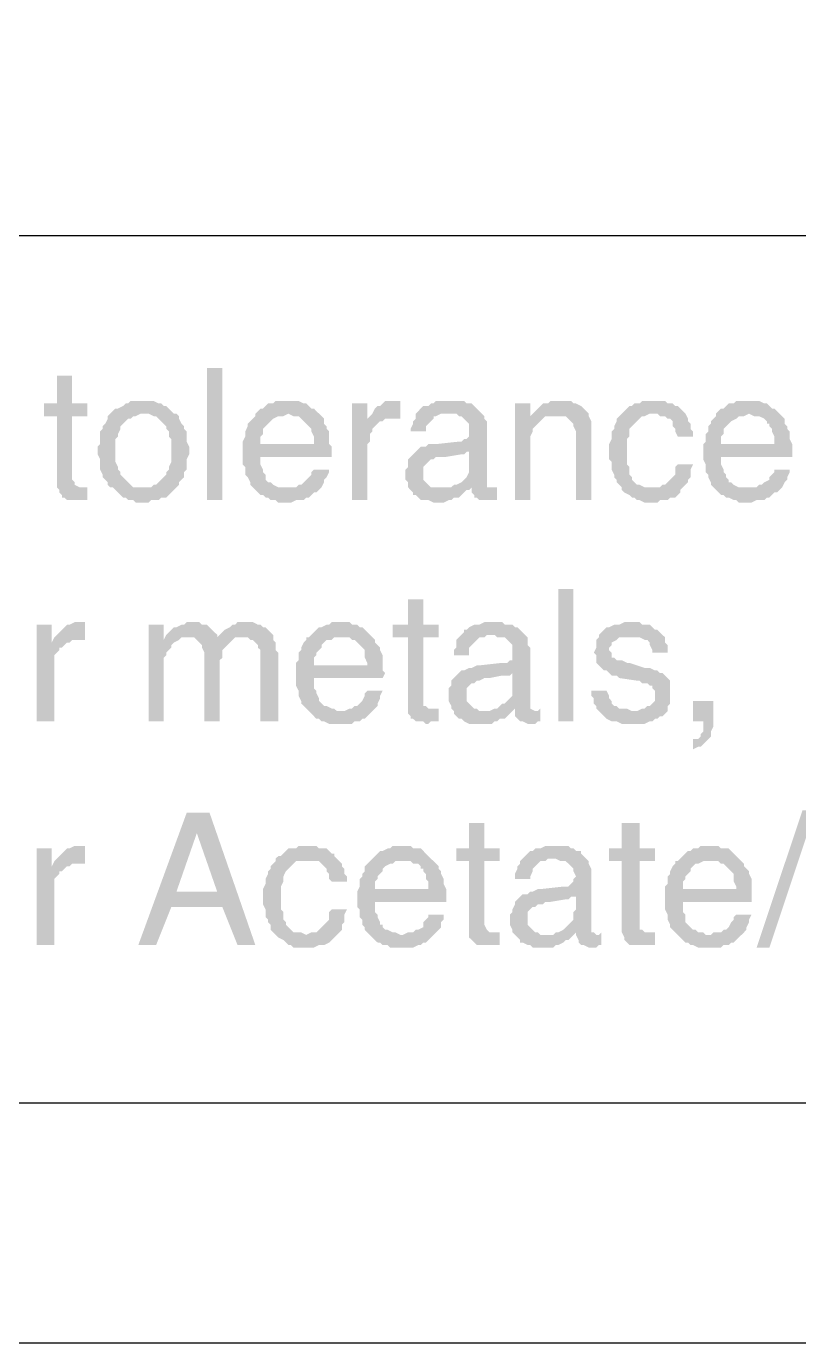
# Model space of a CAD drawing. Header units: inches. Extents: x 3613 to 8393, y -2205 to -794.
# Drawn here: x 7818.63 to 7832.33, y -1185.65 to -1162.28 of the extents above; entities that cross this region are included whole.
import ezdxf

# ---------------------------------------------------------------- set-up
doc = ezdxf.new("R2010")
doc.units = ezdxf.units.IN
doc.header["$MEASUREMENT"] = 0

msp = doc.modelspace()

# ---------------------------------------------------------------- hatches: boundary and pattern name
at = {"transparency": 33554559}
for points in [[(7821.832, -1170.69), (7821.832, -1168.343), (7822.103, -1168.343), (7822.103, -1170.69)], [(7819.44, -1168.479), (7819.169, -1168.479), (7819.169, -1168.975), (7818.943, -1168.975), (7818.943, -1169.201), (7819.169, -1169.201), (7819.169, -1170.464), (7819.214, -1170.51), (7819.214, -1170.555), (7819.259, -1170.6), (7819.259, -1170.645), (7819.304, -1170.645), (7819.35, -1170.69), (7819.711, -1170.69), (7819.711, -1170.464), (7819.575, -1170.464), (7819.485, -1170.419), (7819.485, -1170.374), (7819.44, -1170.329), (7819.44, -1169.201), (7819.711, -1169.201), (7819.711, -1168.975), (7819.44, -1168.975)], [(7820.703, -1168.93), (7820.478, -1168.93), (7820.433, -1168.975), (7820.388, -1168.975), (7820.342, -1169.02), (7820.252, -1169.065), (7820.207, -1169.065), (7820.162, -1169.111), (7820.117, -1169.156), (7820.117, -1169.156), (7820.072, -1169.201), (7820.072, -1169.246), (7820.026, -1169.336), (7819.981, -1169.381), (7819.981, -1169.426), (7819.936, -1169.472), (7819.936, -1169.697), (7819.891, -1169.742), (7819.891, -1169.833), (7819.891, -1169.878), (7819.936, -1169.968), (7819.936, -1170.149), (7819.981, -1170.239), (7819.981, -1170.284), (7820.026, -1170.329), (7820.072, -1170.374), (7820.072, -1170.419), (7820.117, -1170.464), (7820.703, -1170.464), (7820.523, -1170.464), (7820.478, -1170.419), (7820.433, -1170.374), (7820.388, -1170.329), (7820.342, -1170.284), (7820.297, -1170.239), (7820.297, -1170.194), (7820.252, -1170.149), (7820.252, -1170.103), (7820.207, -1170.013), (7820.207, -1169.607), (7820.252, -1169.562), (7820.252, -1169.517), (7820.297, -1169.426), (7820.297, -1169.381), (7820.342, -1169.336), (7820.388, -1169.291), (7820.433, -1169.246), (7820.478, -1169.246), (7820.523, -1169.201), (7820.568, -1169.201), (7820.658, -1169.156), (7821.245, -1169.156), (7821.2, -1169.111), (7821.155, -1169.065), (7821.11, -1169.02), (7821.065, -1169.02), (7821.019, -1168.975), (7820.974, -1168.975), (7820.884, -1168.93), (7820.794, -1168.93)], [(7823.276, -1168.93), (7823.05, -1168.93), (7823.005, -1168.975), (7822.915, -1168.975), (7822.87, -1169.02), (7822.825, -1169.065), (7822.78, -1169.065), (7822.734, -1169.111), (7822.689, -1169.156), (7823.276, -1169.156), (7823.366, -1169.201), (7823.457, -1169.201), (7823.502, -1169.246), (7823.547, -1169.291), (7823.592, -1169.336), (7823.592, -1169.336), (7823.637, -1169.381), (7823.682, -1169.426), (7823.682, -1169.472), (7823.727, -1169.562), (7823.727, -1169.697), (7822.464, -1169.697), (7822.464, -1170.058), (7822.509, -1170.103), (7822.509, -1170.239), (7822.554, -1170.284), (7822.599, -1170.374), (7822.599, -1170.419), (7822.644, -1170.464), (7822.689, -1170.51), (7822.689, -1170.51), (7822.734, -1170.555), (7822.78, -1170.6), (7822.825, -1170.6), (7822.87, -1170.645), (7822.915, -1170.645), (7822.96, -1170.69), (7823.05, -1170.69), (7823.095, -1170.735), (7823.321, -1170.735), (7823.411, -1170.69), (7823.547, -1170.69), (7823.592, -1170.645), (7823.637, -1170.645), (7823.682, -1170.6), (7823.727, -1170.555), (7823.772, -1170.555), (7823.818, -1170.51), (7823.276, -1170.464), (7823.095, -1170.464), (7823.005, -1170.419), (7822.96, -1170.374), (7822.915, -1170.374), (7822.87, -1170.329), (7822.87, -1170.239), (7822.825, -1170.194), (7822.825, -1170.149), (7822.78, -1170.058), (7822.78, -1169.923), (7824.043, -1169.923), (7824.043, -1169.742), (7823.998, -1169.697), (7823.998, -1169.472), (7823.953, -1169.426), (7823.953, -1169.381), (7823.908, -1169.336), (7823.908, -1169.246), (7823.863, -1169.201), (7823.818, -1169.156), (7823.772, -1169.111), (7823.727, -1169.065), (7823.682, -1169.065), (7823.637, -1169.02), (7823.592, -1168.975), (7823.547, -1168.975), (7823.457, -1168.93), (7823.366, -1168.93)], [(7824.675, -1168.975), (7824.404, -1168.975), (7824.404, -1170.69), (7824.675, -1170.69), (7824.675, -1169.697), (7824.72, -1169.652), (7824.72, -1169.517), (7824.765, -1169.472), (7824.765, -1169.426), (7824.81, -1169.381), (7824.856, -1169.336), (7824.901, -1169.291), (7824.946, -1169.291), (7824.675, -1169.246)], [(7825.172, -1168.93), (7824.991, -1168.93), (7824.946, -1168.975), (7824.901, -1169.02), (7824.856, -1169.02), (7824.81, -1169.065), (7824.765, -1169.156), (7824.765, -1169.156), (7824.72, -1169.201), (7825.172, -1169.246), (7825.262, -1169.246), (7825.262, -1168.93), (7825.217, -1168.93)], [(7826.164, -1168.93), (7825.894, -1168.93), (7825.849, -1168.975), (7825.803, -1168.975), (7825.758, -1169.02), (7825.668, -1169.02), (7825.623, -1169.065), (7825.623, -1169.065), (7825.578, -1169.111), (7825.533, -1169.156), (7825.533, -1169.246), (7825.487, -1169.291), (7825.487, -1169.336), (7825.442, -1169.426), (7825.442, -1169.472), (7825.713, -1169.472), (7825.713, -1169.381), (7825.758, -1169.336), (7825.803, -1169.291), (7825.849, -1169.246), (7825.849, -1169.201), (7825.894, -1169.201), (7825.984, -1169.156), (7826.706, -1169.156), (7826.661, -1169.111), (7826.616, -1169.065), (7826.571, -1169.02), (7826.526, -1168.975), (7826.435, -1168.975), (7826.39, -1168.93), (7826.21, -1168.93)], [(7827.564, -1168.975), (7827.293, -1168.975), (7827.293, -1170.69), (7827.564, -1170.69), (7827.564, -1169.742), (7827.564, -1169.562), (7827.609, -1169.472), (7827.609, -1169.426), (7827.654, -1169.381), (7827.699, -1169.336), (7827.699, -1169.336), (7827.744, -1169.291), (7827.789, -1169.246), (7827.564, -1169.201)], [(7828.06, -1168.93), (7827.925, -1168.93), (7827.879, -1168.975), (7827.789, -1168.975), (7827.744, -1169.02), (7827.699, -1169.065), (7827.654, -1169.111), (7827.609, -1169.156), (7827.564, -1169.201), (7827.789, -1169.246), (7827.834, -1169.201), (7828.015, -1169.201), (7828.602, -1169.156), (7828.556, -1169.111), (7828.511, -1169.065), (7828.511, -1169.065), (7828.466, -1169.02), (7828.376, -1168.975), (7828.331, -1168.975), (7828.286, -1168.93), (7828.15, -1168.93)], [(7829.73, -1168.93), (7829.549, -1168.93), (7829.504, -1168.975), (7829.414, -1168.975), (7829.369, -1169.02), (7829.324, -1169.02), (7829.279, -1169.065), (7829.233, -1169.111), (7829.188, -1169.156), (7829.82, -1169.156), (7829.865, -1169.201), (7829.956, -1169.201), (7830.001, -1169.246), (7830.046, -1169.246), (7830.091, -1169.291), (7830.091, -1169.381), (7830.136, -1169.426), (7830.136, -1169.472), (7830.181, -1169.562), (7830.452, -1169.562), (7830.452, -1169.472), (7830.407, -1169.426), (7830.407, -1169.336), (7830.362, -1169.291), (7830.362, -1169.246), (7830.317, -1169.156), (7830.271, -1169.111), (7830.226, -1169.065), (7830.226, -1169.065), (7830.181, -1169.02), (7830.136, -1169.02), (7830.091, -1168.975), (7830.001, -1168.975), (7829.956, -1168.93), (7829.82, -1168.93)], [(7831.445, -1168.93), (7831.219, -1168.93), (7831.174, -1168.975), (7831.084, -1168.975), (7831.039, -1169.02), (7830.994, -1169.065), (7830.948, -1169.065), (7830.903, -1169.111), (7830.858, -1169.156), (7831.445, -1169.156), (7831.535, -1169.201), (7831.625, -1169.201), (7831.716, -1169.246), (7831.761, -1169.291), (7831.761, -1169.336), (7831.806, -1169.336), (7831.806, -1169.381), (7831.851, -1169.426), (7831.851, -1169.472), (7831.896, -1169.562), (7831.896, -1169.697), (7830.633, -1169.697), (7830.633, -1169.968), (7830.678, -1170.058), (7830.678, -1170.194), (7830.723, -1170.239), (7830.723, -1170.284), (7830.768, -1170.374), (7830.768, -1170.419), (7830.813, -1170.464), (7830.858, -1170.51), (7830.858, -1170.51), (7830.903, -1170.555), (7830.948, -1170.6), (7830.994, -1170.6), (7831.039, -1170.645), (7831.084, -1170.645), (7831.174, -1170.69), (7831.219, -1170.69), (7831.264, -1170.735), (7831.49, -1170.735), (7831.58, -1170.69), (7831.716, -1170.69), (7831.761, -1170.645), (7831.806, -1170.645), (7831.851, -1170.6), (7831.896, -1170.555), (7831.941, -1170.555), (7831.987, -1170.51), (7831.445, -1170.464), (7831.264, -1170.464), (7831.174, -1170.419), (7831.129, -1170.374), (7831.084, -1170.374), (7831.084, -1170.329), (7831.039, -1170.284), (7831.039, -1170.239), (7830.994, -1170.194), (7830.994, -1170.149), (7830.948, -1170.058), (7830.948, -1169.923), (7832.212, -1169.923), (7832.212, -1169.697), (7832.167, -1169.607), (7832.167, -1169.472), (7832.122, -1169.426), (7832.122, -1169.381), (7832.077, -1169.336), (7832.077, -1169.246), (7832.032, -1169.201), (7831.987, -1169.156), (7831.941, -1169.111), (7831.896, -1169.065), (7831.851, -1169.065), (7831.806, -1169.02), (7831.761, -1168.975), (7831.716, -1168.975), (7831.625, -1168.93), (7831.535, -1168.93)], [(7821.245, -1169.156), (7820.703, -1169.156), (7820.794, -1169.156), (7820.884, -1169.201), (7820.929, -1169.201), (7820.974, -1169.246), (7821.019, -1169.291), (7821.065, -1169.336), (7821.11, -1169.381), (7821.11, -1169.426), (7821.155, -1169.472), (7821.155, -1169.562), (7821.2, -1169.607), (7821.2, -1170.013), (7821.155, -1170.103), (7821.155, -1170.149), (7821.11, -1170.194), (7821.11, -1170.239), (7821.065, -1170.284), (7821.019, -1170.329), (7820.974, -1170.374), (7820.929, -1170.419), (7820.884, -1170.419), (7820.839, -1170.464), (7820.162, -1170.464), (7820.207, -1170.51), (7820.252, -1170.555), (7820.297, -1170.6), (7820.342, -1170.645), (7820.388, -1170.645), (7820.433, -1170.69), (7820.523, -1170.69), (7820.568, -1170.735), (7820.794, -1170.735), (7820.839, -1170.69), (7820.974, -1170.69), (7821.019, -1170.645), (7821.11, -1170.645), (7821.155, -1170.6), (7821.2, -1170.555), (7821.245, -1170.51), (7821.29, -1170.464), (7821.29, -1170.464), (7821.335, -1170.419), (7821.335, -1170.374), (7821.38, -1170.329), (7821.426, -1170.284), (7821.426, -1170.194), (7821.471, -1170.149), (7821.471, -1169.968), (7821.516, -1169.878), (7821.516, -1169.833), (7821.516, -1169.742), (7821.471, -1169.652), (7821.471, -1169.472), (7821.426, -1169.426), (7821.426, -1169.381), (7821.38, -1169.336), (7821.335, -1169.246), (7821.335, -1169.201), (7821.29, -1169.156)], [(7822.689, -1169.156), (7822.689, -1169.201), (7822.644, -1169.246), (7822.599, -1169.291), (7822.554, -1169.336), (7822.554, -1169.381), (7822.509, -1169.472), (7822.509, -1169.562), (7822.464, -1169.652), (7822.464, -1169.697), (7822.78, -1169.697), (7822.78, -1169.562), (7822.825, -1169.517), (7822.825, -1169.426), (7822.87, -1169.381), (7822.915, -1169.336), (7822.915, -1169.336), (7822.96, -1169.291), (7823.005, -1169.246), (7823.095, -1169.201), (7823.186, -1169.201), (7823.276, -1169.156)], [(7824.72, -1169.201), (7824.675, -1169.246), (7824.946, -1169.291), (7824.991, -1169.246), (7825.172, -1169.246)], [(7826.706, -1169.156), (7826.119, -1169.156), (7826.255, -1169.156), (7826.3, -1169.201), (7826.345, -1169.201), (7826.39, -1169.246), (7826.435, -1169.291), (7826.48, -1169.336), (7826.48, -1169.562), (7826.435, -1169.607), (7826.39, -1169.607), (7826.345, -1169.652), (7826.3, -1169.652), (7825.894, -1169.697), (7825.758, -1169.697), (7825.713, -1169.742), (7825.623, -1169.742), (7825.578, -1169.787), (7826.48, -1169.833), (7826.48, -1170.103), (7826.48, -1170.194), (7826.435, -1170.284), (7826.39, -1170.329), (7826.345, -1170.374), (7826.345, -1170.374), (7826.255, -1170.419), (7826.21, -1170.419), (7826.164, -1170.464), (7825.984, -1170.464), (7825.442, -1170.51), (7825.487, -1170.555), (7825.487, -1170.6), (7825.533, -1170.6), (7825.578, -1170.645), (7825.623, -1170.69), (7825.758, -1170.69), (7825.849, -1170.735), (7826.029, -1170.735), (7826.119, -1170.69), (7826.164, -1170.69), (7826.21, -1170.645), (7826.3, -1170.645), (7826.345, -1170.6), (7826.39, -1170.555), (7826.435, -1170.51), (7826.48, -1170.51), (7826.526, -1170.464), (7826.796, -1170.464), (7826.796, -1169.291), (7826.751, -1169.246), (7826.751, -1169.201)], [(7828.602, -1169.156), (7828.015, -1169.201), (7828.195, -1169.201), (7828.241, -1169.246), (7828.286, -1169.291), (7828.286, -1169.291), (7828.331, -1169.336), (7828.331, -1169.381), (7828.376, -1169.472), (7828.376, -1170.69), (7828.647, -1170.69), (7828.647, -1169.291), (7828.602, -1169.201)], [(7829.188, -1169.156), (7829.143, -1169.201), (7829.098, -1169.246), (7829.098, -1169.291), (7829.053, -1169.381), (7829.053, -1169.426), (7829.008, -1169.472), (7829.008, -1169.607), (7828.963, -1169.697), (7828.963, -1169.968), (7829.008, -1170.013), (7829.008, -1170.149), (7829.053, -1170.239), (7829.053, -1170.284), (7829.098, -1170.329), (7829.098, -1170.374), (7829.143, -1170.419), (7829.188, -1170.464), (7829.73, -1170.464), (7829.595, -1170.464), (7829.504, -1170.419), (7829.459, -1170.419), (7829.414, -1170.374), (7829.369, -1170.329), (7829.369, -1170.284), (7829.324, -1170.239), (7829.324, -1170.103), (7829.279, -1170.058), (7829.279, -1169.607), (7829.324, -1169.562), (7829.324, -1169.426), (7829.369, -1169.381), (7829.414, -1169.336), (7829.414, -1169.336), (7829.459, -1169.291), (7829.504, -1169.246), (7829.549, -1169.201), (7829.595, -1169.201), (7829.685, -1169.156), (7829.73, -1169.156)], [(7830.858, -1169.156), (7830.858, -1169.201), (7830.813, -1169.246), (7830.768, -1169.291), (7830.768, -1169.336), (7830.723, -1169.381), (7830.723, -1169.472), (7830.678, -1169.517), (7830.678, -1169.652), (7830.633, -1169.697), (7830.948, -1169.697), (7830.948, -1169.562), (7830.994, -1169.517), (7830.994, -1169.426), (7831.039, -1169.381), (7831.084, -1169.336), (7831.084, -1169.336), (7831.129, -1169.291), (7831.219, -1169.246), (7831.264, -1169.201), (7831.355, -1169.201), (7831.445, -1169.156)], [(7825.578, -1169.787), (7825.533, -1169.833), (7825.487, -1169.878), (7825.487, -1169.878), (7825.442, -1169.923), (7825.397, -1169.968), (7825.397, -1170.103), (7825.352, -1170.149), (7825.352, -1170.239), (7825.352, -1170.329), (7825.397, -1170.374), (7825.397, -1170.464), (7825.442, -1170.51), (7825.984, -1170.464), (7825.803, -1170.464), (7825.758, -1170.419), (7825.713, -1170.374), (7825.668, -1170.329), (7825.668, -1170.103), (7825.713, -1170.058), (7825.758, -1170.013), (7825.803, -1169.968), (7825.849, -1169.968), (7825.894, -1169.923), (7826.074, -1169.923), (7826.345, -1169.878), (7826.39, -1169.878), (7826.435, -1169.833), (7826.48, -1169.833)], [(7830.452, -1170.058), (7830.181, -1170.058), (7830.136, -1170.103), (7830.136, -1170.239), (7830.091, -1170.284), (7830.046, -1170.329), (7830.001, -1170.374), (7829.956, -1170.419), (7829.91, -1170.419), (7829.865, -1170.464), (7829.188, -1170.464), (7829.188, -1170.51), (7829.233, -1170.555), (7829.324, -1170.6), (7829.369, -1170.645), (7829.414, -1170.645), (7829.459, -1170.69), (7829.504, -1170.69), (7829.595, -1170.735), (7829.82, -1170.735), (7829.865, -1170.69), (7830.001, -1170.69), (7830.046, -1170.645), (7830.136, -1170.645), (7830.181, -1170.6), (7830.226, -1170.555), (7830.226, -1170.51), (7830.271, -1170.464), (7830.317, -1170.419), (7830.362, -1170.374), (7830.362, -1170.329), (7830.407, -1170.284), (7830.407, -1170.149)], [(7823.998, -1170.149), (7823.727, -1170.149), (7823.682, -1170.194), (7823.682, -1170.239), (7823.637, -1170.284), (7823.592, -1170.329), (7823.547, -1170.374), (7823.502, -1170.419), (7823.457, -1170.419), (7823.411, -1170.464), (7823.276, -1170.464), (7823.818, -1170.51), (7823.863, -1170.464), (7823.908, -1170.374), (7823.908, -1170.329), (7823.953, -1170.284), (7823.998, -1170.194)], [(7832.167, -1170.149), (7831.896, -1170.149), (7831.896, -1170.194), (7831.851, -1170.239), (7831.806, -1170.284), (7831.806, -1170.329), (7831.716, -1170.374), (7831.671, -1170.419), (7831.625, -1170.419), (7831.58, -1170.464), (7831.445, -1170.464), (7831.987, -1170.51), (7832.032, -1170.464), (7832.077, -1170.374), (7832.122, -1170.329), (7832.122, -1170.284), (7832.167, -1170.194)], [(7826.977, -1170.464), (7826.887, -1170.464), (7826.526, -1170.51), (7826.526, -1170.555), (7826.571, -1170.6), (7826.571, -1170.645), (7826.616, -1170.645), (7826.661, -1170.69), (7826.977, -1170.69)], [(7826.796, -1170.464), (7826.526, -1170.464), (7826.526, -1170.51), (7826.887, -1170.464), (7826.887, -1170.464)], [(7828.06, -1174.617), (7828.06, -1172.27), (7828.331, -1172.27), (7828.331, -1174.617)], [(7825.668, -1172.45), (7825.397, -1172.45), (7825.397, -1172.902), (7825.126, -1172.902), (7825.126, -1173.127), (7825.397, -1173.127), (7825.397, -1174.481), (7825.442, -1174.526), (7825.442, -1174.572), (7825.487, -1174.572), (7825.533, -1174.617), (7825.668, -1174.617), (7825.713, -1174.662), (7825.758, -1174.662), (7825.803, -1174.617), (7825.939, -1174.617), (7825.939, -1174.391), (7825.758, -1174.391), (7825.713, -1174.346), (7825.668, -1174.346), (7825.668, -1173.127), (7825.939, -1173.127), (7825.939, -1172.902), (7825.668, -1172.902)], [(7819.575, -1172.856), (7819.485, -1172.856), (7819.395, -1172.902), (7819.35, -1172.902), (7819.304, -1172.947), (7819.259, -1172.992), (7819.214, -1173.037), (7819.169, -1173.082), (7819.169, -1173.082), (7819.124, -1173.127), (7819.575, -1173.172), (7819.665, -1173.172), (7819.665, -1172.856), (7819.62, -1172.856)], [(7821.561, -1172.856), (7821.471, -1172.856), (7821.426, -1172.902), (7821.38, -1172.902), (7821.29, -1172.947), (7821.245, -1172.947), (7821.2, -1172.992), (7821.155, -1173.037), (7821.11, -1173.082), (7821.065, -1173.172), (7821.335, -1173.172), (7821.38, -1173.127), (7821.516, -1173.127), (7822.012, -1173.082), (7821.967, -1173.037), (7821.922, -1172.992), (7821.922, -1172.992), (7821.877, -1172.947), (7821.832, -1172.902), (7821.742, -1172.902), (7821.696, -1172.856), (7821.651, -1172.856)], [(7822.509, -1172.856), (7822.373, -1172.856), (7822.328, -1172.902), (7822.283, -1172.902), (7822.238, -1172.947), (7822.148, -1172.992), (7822.103, -1173.037), (7822.057, -1173.082), (7822.012, -1173.127), (7821.606, -1173.127), (7821.651, -1173.172), (7821.696, -1173.218), (7821.696, -1173.218), (7821.742, -1173.263), (7821.742, -1173.308), (7821.787, -1173.398), (7821.787, -1174.617), (7822.057, -1174.617), (7822.057, -1173.533), (7822.103, -1173.488), (7822.103, -1173.353), (7822.148, -1173.308), (7822.193, -1173.263), (7822.193, -1173.263), (7822.238, -1173.218), (7822.283, -1173.172), (7822.328, -1173.127), (7822.464, -1173.127), (7823.005, -1173.082), (7822.96, -1173.037), (7822.915, -1172.992), (7822.915, -1172.992), (7822.87, -1172.947), (7822.825, -1172.947), (7822.78, -1172.902), (7822.734, -1172.902), (7822.644, -1172.856), (7822.599, -1172.856)], [(7824.224, -1172.856), (7824.043, -1172.856), (7823.998, -1172.902), (7823.953, -1172.902), (7823.863, -1172.947), (7823.818, -1172.947), (7823.772, -1172.992), (7823.727, -1173.037), (7823.682, -1173.082), (7823.637, -1173.127), (7824.359, -1173.127), (7824.404, -1173.172), (7824.449, -1173.172), (7824.495, -1173.218), (7824.54, -1173.263), (7824.54, -1173.263), (7824.585, -1173.308), (7824.63, -1173.353), (7824.63, -1173.488), (7824.675, -1173.579), (7824.675, -1173.624), (7823.727, -1173.624), (7823.411, -1173.669), (7823.411, -1173.985), (7823.457, -1174.075), (7823.457, -1174.165), (7823.502, -1174.256), (7823.502, -1174.301), (7823.547, -1174.346), (7823.592, -1174.391), (7823.637, -1174.436), (7823.637, -1174.436), (7823.682, -1174.481), (7823.727, -1174.526), (7823.772, -1174.572), (7823.818, -1174.572), (7823.863, -1174.617), (7823.908, -1174.617), (7823.998, -1174.662), (7824.404, -1174.662), (7824.449, -1174.617), (7824.54, -1174.617), (7824.585, -1174.572), (7824.63, -1174.572), (7824.675, -1174.526), (7824.72, -1174.481), (7824.765, -1174.436), (7824.134, -1174.436), (7824.088, -1174.391), (7824.043, -1174.391), (7823.953, -1174.346), (7823.908, -1174.346), (7823.863, -1174.301), (7823.818, -1174.256), (7823.818, -1174.21), (7823.772, -1174.12), (7823.772, -1174.075), (7823.727, -1174.03), (7823.727, -1173.849), (7824.946, -1173.849), (7824.991, -1173.759), (7824.946, -1173.714), (7824.946, -1173.443), (7824.901, -1173.353), (7824.901, -1173.308), (7824.856, -1173.263), (7824.81, -1173.218), (7824.81, -1173.172), (7824.765, -1173.127), (7824.72, -1173.082), (7824.675, -1173.037), (7824.63, -1172.992), (7824.585, -1172.947), (7824.54, -1172.947), (7824.495, -1172.902), (7824.404, -1172.902), (7824.359, -1172.856), (7824.269, -1172.856)], [(7826.932, -1172.856), (7826.751, -1172.856), (7826.661, -1172.902), (7826.571, -1172.902), (7826.48, -1172.947), (7826.435, -1172.992), (7826.39, -1172.992), (7826.39, -1173.037), (7826.345, -1173.082), (7826.3, -1173.127), (7826.255, -1173.172), (7826.255, -1173.308), (7826.21, -1173.353), (7826.21, -1173.443), (7826.48, -1173.443), (7826.48, -1173.308), (7826.526, -1173.263), (7826.571, -1173.218), (7826.616, -1173.172), (7826.616, -1173.172), (7826.661, -1173.127), (7826.751, -1173.127), (7826.796, -1173.082), (7827.473, -1173.082), (7827.428, -1173.037), (7827.383, -1172.992), (7827.338, -1172.947), (7827.293, -1172.947), (7827.248, -1172.902), (7827.112, -1172.902), (7827.067, -1172.856), (7826.977, -1172.856)], [(7829.369, -1172.856), (7829.233, -1172.856), (7829.143, -1172.902), (7829.053, -1172.902), (7828.963, -1172.947), (7828.918, -1172.947), (7828.872, -1172.992), (7828.827, -1173.037), (7828.782, -1173.082), (7828.782, -1173.127), (7828.737, -1173.172), (7828.737, -1173.308), (7828.692, -1173.398), (7828.737, -1173.443), (7828.737, -1173.579), (7828.782, -1173.624), (7828.827, -1173.669), (7828.872, -1173.714), (7828.918, -1173.714), (7828.963, -1173.759), (7829.008, -1173.804), (7829.098, -1173.804), (7829.143, -1173.849), (7829.459, -1173.895), (7829.504, -1173.895), (7829.549, -1173.94), (7829.64, -1173.94), (7829.685, -1173.985), (7829.73, -1173.985), (7829.73, -1174.03), (7829.775, -1174.075), (7829.775, -1174.256), (7829.73, -1174.301), (7829.685, -1174.346), (7829.64, -1174.346), (7829.595, -1174.391), (7829.549, -1174.391), (7829.459, -1174.436), (7828.782, -1174.436), (7828.827, -1174.481), (7828.872, -1174.526), (7828.872, -1174.526), (7828.918, -1174.572), (7829.008, -1174.617), (7829.098, -1174.617), (7829.188, -1174.662), (7829.595, -1174.662), (7829.685, -1174.617), (7829.73, -1174.617), (7829.775, -1174.572), (7829.82, -1174.572), (7829.865, -1174.526), (7829.91, -1174.526), (7829.956, -1174.481), (7830.001, -1174.436), (7830.001, -1174.346), (7830.046, -1174.301), (7830.046, -1174.12), (7830.046, -1173.895), (7830.001, -1173.849), (7829.956, -1173.804), (7829.956, -1173.804), (7829.91, -1173.759), (7829.865, -1173.759), (7829.82, -1173.714), (7829.775, -1173.714), (7829.685, -1173.669), (7829.595, -1173.669), (7829.324, -1173.579), (7829.279, -1173.579), (7829.188, -1173.533), (7829.098, -1173.533), (7829.053, -1173.488), (7829.008, -1173.488), (7829.008, -1173.398), (7828.963, -1173.353), (7828.963, -1173.308), (7829.008, -1173.263), (7829.008, -1173.218), (7829.098, -1173.172), (7829.098, -1173.172), (7829.143, -1173.127), (7829.369, -1173.127), (7829.91, -1173.082), (7829.865, -1173.037), (7829.82, -1172.992), (7829.775, -1172.992), (7829.73, -1172.947), (7829.685, -1172.902), (7829.549, -1172.902), (7829.504, -1172.856), (7829.414, -1172.856)], [(7819.079, -1172.902), (7818.808, -1172.902), (7818.808, -1174.617), (7819.124, -1174.617), (7819.124, -1173.443), (7819.169, -1173.398), (7819.214, -1173.353), (7819.214, -1173.308), (7819.259, -1173.308), (7819.304, -1173.263), (7819.35, -1173.218), (7819.079, -1173.218)], [(7821.065, -1172.902), (7820.794, -1172.902), (7820.794, -1174.617), (7821.065, -1174.617), (7821.065, -1173.488), (7821.11, -1173.443), (7821.11, -1173.398), (7821.155, -1173.353), (7821.2, -1173.308), (7821.2, -1173.263), (7821.245, -1173.218), (7821.335, -1173.172), (7821.065, -1173.172)], [(7823.005, -1173.082), (7822.464, -1173.127), (7822.554, -1173.127), (7822.599, -1173.172), (7822.644, -1173.172), (7822.689, -1173.218), (7822.734, -1173.263), (7822.734, -1173.308), (7822.78, -1173.353), (7822.78, -1174.617), (7823.095, -1174.617), (7823.095, -1173.398), (7823.05, -1173.353), (7823.05, -1173.218), (7823.005, -1173.172)], [(7827.473, -1173.082), (7826.887, -1173.082), (7826.932, -1173.082), (7826.977, -1173.127), (7827.112, -1173.127), (7827.157, -1173.172), (7827.203, -1173.218), (7827.248, -1173.263), (7827.248, -1173.398), (7827.248, -1173.533), (7827.203, -1173.533), (7827.157, -1173.579), (7827.067, -1173.579), (7826.661, -1173.624), (7826.616, -1173.624), (7826.526, -1173.669), (7826.48, -1173.669), (7826.39, -1173.714), (7826.345, -1173.714), (7827.248, -1173.759), (7827.248, -1174.03), (7827.248, -1174.165), (7827.203, -1174.21), (7827.157, -1174.256), (7827.112, -1174.301), (7827.067, -1174.301), (7827.022, -1174.346), (7826.977, -1174.391), (7826.932, -1174.391), (7826.841, -1174.436), (7826.21, -1174.436), (7826.21, -1174.481), (7826.255, -1174.526), (7826.3, -1174.572), (7826.345, -1174.572), (7826.39, -1174.617), (7826.48, -1174.662), (7826.887, -1174.662), (7826.932, -1174.617), (7826.977, -1174.617), (7827.022, -1174.572), (7827.112, -1174.572), (7827.157, -1174.526), (7827.203, -1174.481), (7827.248, -1174.436), (7827.293, -1174.391), (7827.564, -1174.391), (7827.564, -1173.308), (7827.518, -1173.263), (7827.518, -1173.127)], [(7829.91, -1173.082), (7829.369, -1173.127), (7829.504, -1173.127), (7829.595, -1173.172), (7829.64, -1173.172), (7829.685, -1173.218), (7829.685, -1173.263), (7829.73, -1173.353), (7829.73, -1173.398), (7830.001, -1173.398), (7830.001, -1173.263), (7829.956, -1173.218), (7829.956, -1173.127)], [(7819.124, -1173.127), (7819.079, -1173.218), (7819.395, -1173.218), (7819.44, -1173.172), (7819.575, -1173.172)], [(7823.637, -1173.127), (7823.592, -1173.127), (7823.592, -1173.172), (7823.547, -1173.218), (7823.502, -1173.308), (7823.502, -1173.353), (7823.457, -1173.398), (7823.457, -1173.533), (7823.411, -1173.579), (7823.411, -1173.669), (7823.727, -1173.624), (7823.727, -1173.488), (7823.772, -1173.443), (7823.772, -1173.398), (7823.818, -1173.353), (7823.863, -1173.308), (7823.863, -1173.263), (7823.908, -1173.218), (7823.953, -1173.172), (7824.043, -1173.172), (7824.088, -1173.127), (7824.224, -1173.127)], [(7826.345, -1173.714), (7826.3, -1173.759), (7826.255, -1173.804), (7826.255, -1173.804), (7826.21, -1173.849), (7826.164, -1173.895), (7826.164, -1173.985), (7826.119, -1174.03), (7826.119, -1174.256), (7826.164, -1174.346), (7826.164, -1174.391), (7826.21, -1174.436), (7826.706, -1174.436), (7826.661, -1174.436), (7826.616, -1174.391), (7826.571, -1174.391), (7826.526, -1174.346), (7826.48, -1174.301), (7826.435, -1174.256), (7826.435, -1174.12), (7826.435, -1174.03), (7826.48, -1173.985), (7826.526, -1173.94), (7826.571, -1173.94), (7826.616, -1173.895), (7826.661, -1173.895), (7826.751, -1173.849), (7826.841, -1173.849), (7827.067, -1173.804), (7827.203, -1173.804), (7827.248, -1173.759)], [(7824.946, -1174.075), (7824.675, -1174.075), (7824.63, -1174.12), (7824.63, -1174.165), (7824.585, -1174.256), (7824.54, -1174.301), (7824.495, -1174.346), (7824.449, -1174.346), (7824.404, -1174.391), (7824.359, -1174.391), (7824.269, -1174.436), (7824.224, -1174.436), (7824.765, -1174.436), (7824.81, -1174.391), (7824.856, -1174.346), (7824.856, -1174.301), (7824.901, -1174.21), (7824.901, -1174.165)], [(7828.918, -1174.075), (7828.647, -1174.075), (7828.647, -1174.165), (7828.692, -1174.21), (7828.692, -1174.301), (7828.737, -1174.346), (7828.737, -1174.391), (7828.782, -1174.436), (7829.369, -1174.436), (7829.279, -1174.391), (7829.143, -1174.391), (7829.098, -1174.346), (7829.053, -1174.346), (7829.008, -1174.301), (7829.008, -1174.256), (7828.963, -1174.21), (7828.963, -1174.165)], [(7830.813, -1174.256), (7830.452, -1174.256), (7830.452, -1174.617), (7830.633, -1174.617), (7830.633, -1174.797), (7830.587, -1174.842), (7830.587, -1174.887), (7830.542, -1174.933), (7830.452, -1174.933), (7830.452, -1175.113), (7830.452, -1175.113), (7830.542, -1175.068), (7830.587, -1175.068), (7830.633, -1175.023), (7830.678, -1174.978), (7830.723, -1174.933), (7830.768, -1174.887), (7830.768, -1174.797), (7830.813, -1174.707), (7830.813, -1174.572)], [(7827.744, -1174.391), (7827.699, -1174.436), (7827.293, -1174.436), (7827.293, -1174.526), (7827.338, -1174.572), (7827.338, -1174.572), (7827.383, -1174.617), (7827.428, -1174.617), (7827.518, -1174.662), (7827.654, -1174.662), (7827.699, -1174.617), (7827.744, -1174.617)], [(7827.564, -1174.391), (7827.293, -1174.391), (7827.293, -1174.436), (7827.654, -1174.436)], [(7821.877, -1176.241), (7821.471, -1176.241), (7820.613, -1178.588), (7820.929, -1178.588), (7821.2, -1177.911), (7822.103, -1177.911), (7821.29, -1177.64), (7821.651, -1176.602)], [(7821.877, -1176.241), (7821.651, -1176.602), (7822.012, -1177.64), (7821.29, -1177.64), (7822.103, -1177.911), (7822.373, -1178.588), (7822.689, -1178.588)], [(7832.618, -1176.196), (7831.806, -1178.633), (7831.58, -1178.633), (7832.393, -1176.196)], [(7826.751, -1176.422), (7826.48, -1176.422), (7826.48, -1176.873), (7826.255, -1176.873), (7826.255, -1177.099), (7826.48, -1177.099), (7826.48, -1178.453), (7826.526, -1178.498), (7826.571, -1178.543), (7826.571, -1178.543), (7826.616, -1178.588), (7827.022, -1178.588), (7827.022, -1178.363), (7826.841, -1178.363), (7826.796, -1178.317), (7826.796, -1178.317), (7826.751, -1178.227), (7826.751, -1177.099), (7827.022, -1177.099), (7827.022, -1176.873), (7826.751, -1176.873)], [(7829.504, -1176.422), (7829.188, -1176.422), (7829.188, -1176.873), (7828.963, -1176.873), (7828.963, -1177.099), (7829.188, -1177.099), (7829.188, -1178.363), (7829.233, -1178.453), (7829.233, -1178.498), (7829.279, -1178.543), (7829.279, -1178.543), (7829.324, -1178.588), (7829.775, -1178.588), (7829.775, -1178.363), (7829.595, -1178.363), (7829.549, -1178.317), (7829.504, -1178.317), (7829.504, -1177.099), (7829.775, -1177.099), (7829.775, -1176.873), (7829.504, -1176.873)], [(7819.575, -1176.828), (7819.485, -1176.828), (7819.395, -1176.873), (7819.35, -1176.873), (7819.304, -1176.918), (7819.259, -1176.964), (7819.214, -1177.009), (7819.169, -1177.054), (7819.169, -1177.054), (7819.124, -1177.099), (7819.575, -1177.144), (7819.665, -1177.144), (7819.665, -1176.828), (7819.62, -1176.828)], [(7823.592, -1176.828), (7823.457, -1176.828), (7823.411, -1176.873), (7823.276, -1176.873), (7823.231, -1176.918), (7823.186, -1176.964), (7823.141, -1177.009), (7823.095, -1177.009), (7823.05, -1177.054), (7823.05, -1177.099), (7823.818, -1177.099), (7823.863, -1177.144), (7823.908, -1177.189), (7823.953, -1177.234), (7823.953, -1177.279), (7823.998, -1177.325), (7823.998, -1177.415), (7824.043, -1177.46), (7824.314, -1177.46), (7824.314, -1177.37), (7824.269, -1177.325), (7824.269, -1177.234), (7824.224, -1177.189), (7824.224, -1177.144), (7824.179, -1177.099), (7824.134, -1177.054), (7824.088, -1177.009), (7824.088, -1176.964), (7824.043, -1176.964), (7823.998, -1176.918), (7823.953, -1176.873), (7823.818, -1176.873), (7823.772, -1176.828), (7823.682, -1176.828)], [(7825.307, -1176.828), (7825.126, -1176.828), (7825.081, -1176.873), (7825.036, -1176.873), (7824.946, -1176.918), (7824.901, -1176.918), (7824.856, -1176.964), (7824.81, -1177.009), (7824.765, -1177.054), (7824.72, -1177.099), (7825.442, -1177.099), (7825.487, -1177.144), (7825.578, -1177.144), (7825.623, -1177.189), (7825.623, -1177.234), (7825.668, -1177.234), (7825.668, -1177.279), (7825.713, -1177.325), (7825.713, -1177.415), (7825.758, -1177.46), (7825.758, -1177.595), (7824.81, -1177.595), (7824.495, -1177.64), (7824.495, -1177.911), (7824.54, -1177.956), (7824.54, -1178.092), (7824.585, -1178.137), (7824.585, -1178.227), (7824.63, -1178.272), (7824.63, -1178.317), (7824.675, -1178.363), (7824.72, -1178.408), (7824.72, -1178.408), (7824.765, -1178.453), (7824.81, -1178.498), (7824.856, -1178.543), (7824.901, -1178.543), (7824.946, -1178.588), (7825.036, -1178.588), (7825.081, -1178.633), (7825.487, -1178.633), (7825.578, -1178.588), (7825.623, -1178.588), (7825.668, -1178.543), (7825.713, -1178.543), (7825.758, -1178.498), (7825.803, -1178.453), (7825.849, -1178.408), (7825.262, -1178.408), (7825.172, -1178.363), (7825.126, -1178.363), (7825.036, -1178.317), (7824.991, -1178.317), (7824.946, -1178.272), (7824.946, -1178.227), (7824.901, -1178.227), (7824.901, -1178.182), (7824.856, -1178.092), (7824.856, -1178.047), (7824.81, -1178.002), (7824.81, -1177.821), (7826.074, -1177.821), (7826.074, -1177.595), (7826.029, -1177.505), (7826.029, -1177.415), (7825.984, -1177.325), (7825.984, -1177.279), (7825.939, -1177.234), (7825.939, -1177.189), (7825.894, -1177.144), (7825.849, -1177.099), (7825.803, -1177.054), (7825.758, -1177.009), (7825.713, -1176.964), (7825.668, -1176.918), (7825.623, -1176.873), (7825.487, -1176.873), (7825.442, -1176.828), (7825.397, -1176.828)], [(7828.015, -1176.828), (7827.834, -1176.828), (7827.744, -1176.873), (7827.654, -1176.873), (7827.609, -1176.918), (7827.564, -1176.918), (7827.518, -1176.964), (7827.473, -1177.009), (7827.428, -1177.054), (7827.383, -1177.099), (7827.383, -1177.144), (7827.338, -1177.189), (7827.338, -1177.234), (7827.293, -1177.325), (7827.293, -1177.415), (7827.564, -1177.415), (7827.564, -1177.37), (7827.609, -1177.279), (7827.609, -1177.234), (7827.654, -1177.189), (7827.699, -1177.144), (7827.699, -1177.144), (7827.744, -1177.099), (7827.834, -1177.099), (7827.879, -1177.054), (7828.556, -1177.054), (7828.511, -1177.009), (7828.466, -1176.964), (7828.466, -1176.918), (7828.376, -1176.918), (7828.331, -1176.873), (7828.286, -1176.873), (7828.241, -1176.828), (7828.105, -1176.828)], [(7830.768, -1176.828), (7830.587, -1176.828), (7830.542, -1176.873), (7830.452, -1176.873), (7830.407, -1176.918), (7830.362, -1176.918), (7830.317, -1176.964), (7830.271, -1177.009), (7830.226, -1177.054), (7830.181, -1177.099), (7830.903, -1177.099), (7830.948, -1177.144), (7830.994, -1177.144), (7831.039, -1177.189), (7831.084, -1177.234), (7831.084, -1177.234), (7831.129, -1177.279), (7831.174, -1177.325), (7831.174, -1177.46), (7831.219, -1177.55), (7831.219, -1177.595), (7830.271, -1177.595), (7829.956, -1177.64), (7829.956, -1177.956), (7830.001, -1178.047), (7830.001, -1178.137), (7830.046, -1178.227), (7830.046, -1178.272), (7830.091, -1178.317), (7830.136, -1178.363), (7830.181, -1178.408), (7830.181, -1178.408), (7830.226, -1178.453), (7830.271, -1178.498), (7830.317, -1178.543), (7830.362, -1178.543), (7830.407, -1178.588), (7830.452, -1178.588), (7830.542, -1178.633), (7830.948, -1178.633), (7830.994, -1178.588), (7831.084, -1178.588), (7831.129, -1178.543), (7831.174, -1178.543), (7831.219, -1178.498), (7831.264, -1178.453), (7831.31, -1178.408), (7830.678, -1178.408), (7830.633, -1178.363), (7830.542, -1178.363), (7830.497, -1178.317), (7830.452, -1178.317), (7830.407, -1178.272), (7830.362, -1178.227), (7830.362, -1178.227), (7830.317, -1178.182), (7830.317, -1178.047), (7830.271, -1178.002), (7830.271, -1177.821), (7831.49, -1177.821), (7831.49, -1177.415), (7831.445, -1177.325), (7831.445, -1177.279), (7831.4, -1177.234), (7831.355, -1177.189), (7831.355, -1177.144), (7831.31, -1177.099), (7831.264, -1177.054), (7831.219, -1177.009), (7831.174, -1176.964), (7831.129, -1176.918), (7831.084, -1176.873), (7830.948, -1176.873), (7830.903, -1176.828), (7830.813, -1176.828)], [(7819.079, -1176.873), (7818.808, -1176.873), (7818.808, -1178.588), (7819.124, -1178.588), (7819.124, -1177.415), (7819.169, -1177.37), (7819.214, -1177.325), (7819.214, -1177.279), (7819.259, -1177.279), (7819.304, -1177.234), (7819.35, -1177.189), (7819.079, -1177.189)], [(7828.556, -1177.054), (7827.97, -1177.054), (7828.015, -1177.054), (7828.105, -1177.099), (7828.195, -1177.099), (7828.241, -1177.144), (7828.286, -1177.189), (7828.331, -1177.234), (7828.331, -1177.279), (7828.376, -1177.37), (7828.376, -1177.37), (7828.331, -1177.415), (7828.331, -1177.46), (7828.286, -1177.505), (7828.241, -1177.55), (7828.15, -1177.55), (7827.744, -1177.595), (7827.699, -1177.595), (7827.609, -1177.64), (7827.564, -1177.64), (7827.518, -1177.686), (7827.428, -1177.686), (7828.376, -1177.731), (7828.376, -1177.956), (7828.331, -1178.002), (7828.331, -1178.137), (7828.286, -1178.182), (7828.241, -1178.227), (7828.195, -1178.272), (7828.195, -1178.272), (7828.15, -1178.317), (7828.06, -1178.363), (7828.015, -1178.363), (7827.97, -1178.408), (7827.293, -1178.408), (7827.338, -1178.453), (7827.383, -1178.498), (7827.383, -1178.543), (7827.428, -1178.543), (7827.518, -1178.588), (7827.564, -1178.588), (7827.609, -1178.633), (7827.97, -1178.633), (7828.015, -1178.588), (7828.06, -1178.588), (7828.15, -1178.543), (7828.195, -1178.498), (7828.241, -1178.498), (7828.286, -1178.453), (7828.331, -1178.408), (7828.376, -1178.363), (7828.692, -1178.363), (7828.647, -1178.363), (7828.647, -1177.234), (7828.602, -1177.144), (7828.602, -1177.099)], [(7819.124, -1177.099), (7819.079, -1177.189), (7819.395, -1177.189), (7819.44, -1177.144), (7819.575, -1177.144)], [(7823.05, -1177.099), (7823.005, -1177.144), (7822.96, -1177.189), (7822.96, -1177.234), (7822.915, -1177.279), (7822.915, -1177.325), (7822.87, -1177.415), (7822.87, -1177.505), (7822.825, -1177.595), (7822.825, -1177.866), (7822.87, -1177.956), (7822.87, -1178.092), (7822.915, -1178.137), (7822.915, -1178.182), (7822.96, -1178.227), (7822.96, -1178.317), (7823.005, -1178.363), (7823.05, -1178.408), (7823.592, -1178.408), (7823.502, -1178.363), (7823.366, -1178.363), (7823.321, -1178.317), (7823.276, -1178.272), (7823.231, -1178.227), (7823.231, -1178.182), (7823.186, -1178.137), (7823.186, -1178.002), (7823.141, -1177.956), (7823.141, -1177.55), (7823.186, -1177.46), (7823.186, -1177.37), (7823.231, -1177.279), (7823.276, -1177.234), (7823.276, -1177.234), (7823.321, -1177.189), (7823.366, -1177.144), (7823.411, -1177.099), (7823.592, -1177.099)], [(7824.72, -1177.099), (7824.72, -1177.099), (7824.675, -1177.144), (7824.63, -1177.189), (7824.63, -1177.279), (7824.585, -1177.325), (7824.585, -1177.37), (7824.54, -1177.415), (7824.54, -1177.55), (7824.495, -1177.64), (7824.81, -1177.595), (7824.81, -1177.46), (7824.856, -1177.415), (7824.856, -1177.37), (7824.901, -1177.325), (7824.946, -1177.279), (7824.946, -1177.234), (7824.991, -1177.189), (7825.081, -1177.144), (7825.126, -1177.144), (7825.172, -1177.099), (7825.307, -1177.099)], [(7830.181, -1177.099), (7830.136, -1177.099), (7830.136, -1177.144), (7830.091, -1177.189), (7830.046, -1177.279), (7830.046, -1177.325), (7830.001, -1177.37), (7830.001, -1177.505), (7829.956, -1177.55), (7829.956, -1177.64), (7830.271, -1177.595), (7830.271, -1177.46), (7830.317, -1177.415), (7830.317, -1177.37), (7830.362, -1177.325), (7830.407, -1177.279), (7830.407, -1177.234), (7830.452, -1177.189), (7830.497, -1177.144), (7830.542, -1177.144), (7830.633, -1177.099), (7830.768, -1177.099)], [(7827.428, -1177.686), (7827.383, -1177.731), (7827.338, -1177.776), (7827.338, -1177.776), (7827.293, -1177.821), (7827.293, -1177.866), (7827.248, -1177.956), (7827.248, -1178.002), (7827.203, -1178.047), (7827.203, -1178.227), (7827.248, -1178.317), (7827.248, -1178.363), (7827.293, -1178.408), (7827.834, -1178.408), (7827.744, -1178.408), (7827.699, -1178.363), (7827.654, -1178.363), (7827.609, -1178.317), (7827.564, -1178.272), (7827.518, -1178.227), (7827.518, -1178.092), (7827.518, -1178.002), (7827.564, -1177.956), (7827.609, -1177.911), (7827.654, -1177.911), (7827.699, -1177.866), (7827.789, -1177.866), (7827.834, -1177.821), (7827.925, -1177.821), (7828.195, -1177.776), (7828.241, -1177.776), (7828.286, -1177.731), (7828.376, -1177.731)], [(7824.314, -1177.956), (7824.043, -1177.956), (7823.998, -1178.002), (7823.998, -1178.137), (7823.953, -1178.182), (7823.908, -1178.227), (7823.863, -1178.272), (7823.818, -1178.317), (7823.772, -1178.363), (7823.682, -1178.363), (7823.592, -1178.408), (7823.05, -1178.408), (7823.095, -1178.453), (7823.186, -1178.498), (7823.231, -1178.543), (7823.276, -1178.588), (7823.321, -1178.588), (7823.366, -1178.633), (7823.727, -1178.633), (7823.818, -1178.588), (7823.908, -1178.588), (7823.998, -1178.543), (7824.043, -1178.498), (7824.088, -1178.453), (7824.088, -1178.453), (7824.134, -1178.408), (7824.179, -1178.363), (7824.224, -1178.317), (7824.224, -1178.227), (7824.269, -1178.182), (7824.269, -1178.047)], [(7826.029, -1178.047), (7825.758, -1178.047), (7825.758, -1178.092), (7825.713, -1178.137), (7825.668, -1178.182), (7825.668, -1178.272), (7825.578, -1178.317), (7825.533, -1178.317), (7825.487, -1178.363), (7825.397, -1178.363), (7825.307, -1178.408), (7825.849, -1178.408), (7825.894, -1178.363), (7825.939, -1178.317), (7825.984, -1178.272), (7825.984, -1178.182), (7826.029, -1178.137)], [(7831.49, -1178.047), (7831.219, -1178.047), (7831.174, -1178.092), (7831.174, -1178.137), (7831.129, -1178.182), (7831.084, -1178.272), (7831.039, -1178.317), (7830.994, -1178.317), (7830.948, -1178.363), (7830.813, -1178.363), (7830.768, -1178.408), (7831.31, -1178.408), (7831.355, -1178.363), (7831.4, -1178.317), (7831.4, -1178.272), (7831.445, -1178.182), (7831.445, -1178.137)], [(7828.827, -1178.363), (7828.782, -1178.408), (7828.376, -1178.408), (7828.421, -1178.498), (7828.421, -1178.543), (7828.421, -1178.543), (7828.466, -1178.588), (7828.511, -1178.588), (7828.602, -1178.633), (7828.737, -1178.633), (7828.782, -1178.588), (7828.827, -1178.588)], [(7828.692, -1178.363), (7828.376, -1178.363), (7828.376, -1178.408), (7828.737, -1178.408)]]:
    msp.add_hatch(color=256, dxfattribs=at).paths.add_polyline_path(points)

# ---------------------------------------------------------------- linework, layer by layer
msp.add_line((7491.175, -1181.386), (7900.431, -1181.386))
msp.add_lwpolyline([(7904.469, -1185.646), (7904.469, -888.646), (7484.469, -888.646), (7484.469, -1185.646)], close=True)
msp.add_lwpolyline([(7503.993, -1165.996), (7853.063, -1165.996)])
msp.add_solid([(7822.012, -1173.082), (7821.516, -1173.127), (7822.012, -1173.127)], dxfattribs=at)

doc.saveas('drawing.dxf')
